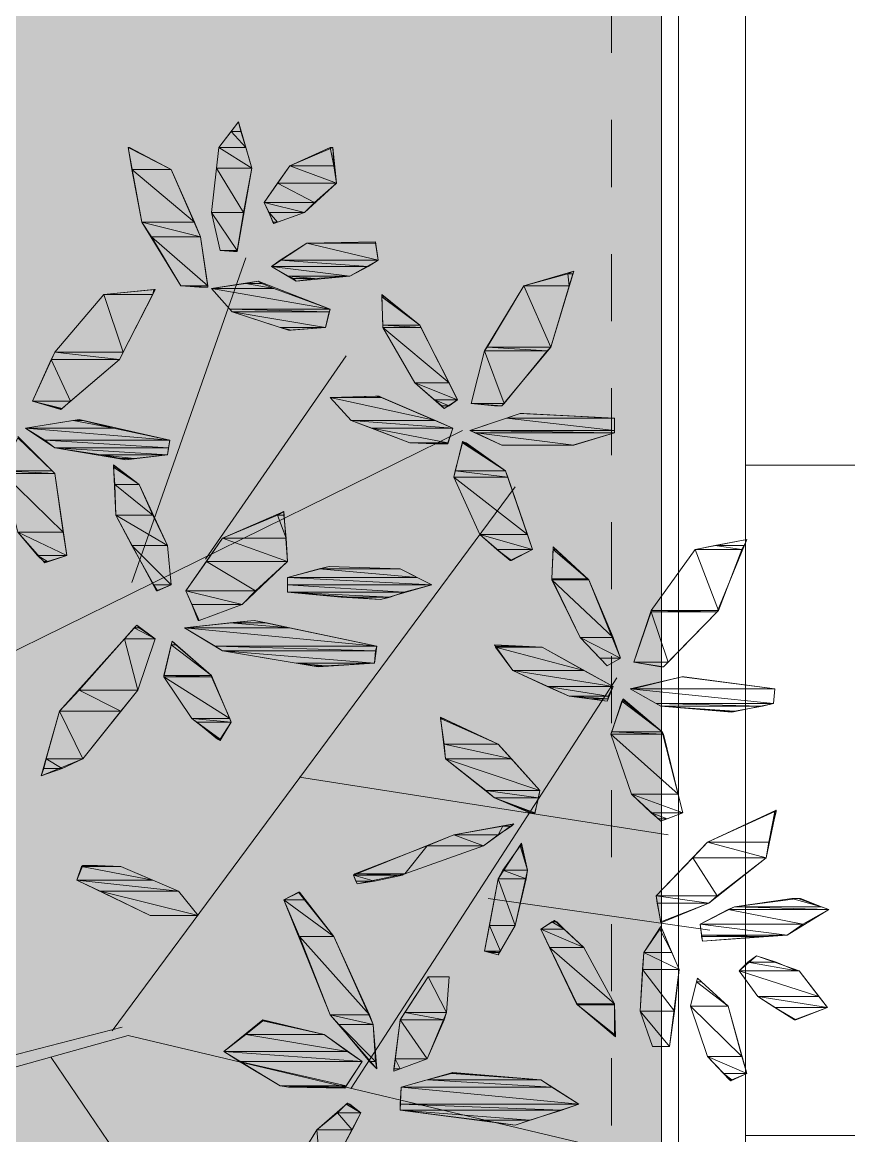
# Model space of a CAD drawing. Header units: metres. Extents: x 349703 to 349913, y 9282546 to 9282694.
# Drawn here: x 349719.451 to 349720.685, y 9282618.759 to 9282620.42 of the extents above; entities that cross this region are included whole.
import ezdxf

# ---------------------------------------------------------------- set-up
doc = ezdxf.new("R2010")
doc.units = ezdxf.units.M
doc.header["$LTSCALE"] = 0.25
doc.linetypes.add('HIDDEN', pattern=[0.375, 0.25, -0.125])
doc.layers.add('AREA-VERDE', color=3, linetype='CONTINUOUS', lineweight=9)
doc.layers.add('ARQ-FONDO', color=253, linetype='CONTINUOUS', lineweight=9)

# ---------------------------------------------------------------- blocks, each defined once
blk = doc.blocks.new('vereda sumñdcjw')
at = {"layer": 'ARQ-FONDO', "flags": 128}
for points in [[(350089.295, 9282358.0218), (350090.7696, 9282358.0218), (350090.7696, 9282354.0218), (350089.295, 9282354.0218), (350089.295, 9282358.0218)], [(350090.6696, 9282356.9218), (350089.395, 9282356.9218)], [(350090.6696, 9282355.9218), (350089.395, 9282355.9218)]]:
    blk.add_lwpolyline(points, dxfattribs=at)
blk.add_lwpolyline([(350089.395, 9282357.9218), (350090.6696, 9282357.9218), (350090.6696, 9282354.1218), (350089.395, 9282354.1218)], close=True, dxfattribs=at)
blk = doc.blocks.new('ARBOL 1')
at = {"layer": 'ARQ-FONDO', "linetype": 'Continuous', "lineweight": -2}
for p, q in [((348215.4803, 9282665.0974), (348215.5096, 9282665.1358)), ((348215.5096, 9282665.1358), (348215.5297, 9282665.0664)), ((348215.3451, 9282665.0974), (348215.409, 9282665.0645)), ((348215.3652, 9282664.9859), (348215.3451, 9282665.0974)), ((348215.4694, 9282665.0006), (348215.4803, 9282665.0974)), ((348215.5863, 9282665.07), (348215.6503, 9282665.0974)), ((348215.6503, 9282665.0974), (348215.6558, 9282665.0444)), ((348215.409, 9282665.0645), (348215.4529, 9282664.964)), ((348215.5297, 9282665.0664), (348215.5077, 9282664.9421)), ((348215.5479, 9282665.0152), (348215.5863, 9282665.07)), ((348215.6558, 9282665.0444), (348215.6083, 9282665.0006)), ((348215.5626, 9282664.9841), (348215.5479, 9282665.0152)), ((348215.4822, 9282664.9439), (348215.4694, 9282665.0006)), ((348215.6083, 9282665.0006), (348215.5626, 9282664.9841)), ((348215.4237, 9282664.8909), (348215.3652, 9282664.9859)), ((348215.4529, 9282664.964), (348215.4639, 9282664.8891)), ((348215.5077, 9282664.9421), (348215.4822, 9282664.9439)), ((348215.5589, 9282664.9201), (348215.6119, 9282664.9549)), ((348215.6119, 9282664.9549), (348215.7143, 9282664.9567)), ((348215.7143, 9282664.9567), (348215.7179, 9282664.9293)), ((348215.3506, 9282664.4486), (348215.5205, 9282664.9329)), ((348215.7179, 9282664.9293), (348215.6759, 9282664.9055)), ((348215.5955, 9282664.8982), (348215.5589, 9282664.9201)), ((348216.0103, 9282664.9128), (348215.9354, 9282664.8909)), ((348215.9756, 9282664.7995), (348216.0103, 9282664.9128)), ((348215.4694, 9282664.8872), (348215.5388, 9282664.8982)), ((348215.5388, 9282664.8982), (348215.6466, 9282664.8562)), ((348215.6759, 9282664.9055), (348215.5955, 9282664.8982)), ((348215.3085, 9282664.8781), (348215.2354, 9282664.7922)), ((348215.3853, 9282664.8854), (348215.3085, 9282664.8781)), ((348215.3323, 9282664.7812), (348215.3853, 9282664.8854)), ((348215.4639, 9282664.8891), (348215.4237, 9282664.8909)), ((348215.5004, 9282664.8525), (348215.4694, 9282664.8872)), ((348215.7234, 9282664.8781), (348215.7801, 9282664.8324)), ((348215.7252, 9282664.8288), (348215.7234, 9282664.8781)), ((348215.9354, 9282664.8909), (348215.8769, 9282664.794)), ((348215.5845, 9282664.8251), (348215.5004, 9282664.8525)), ((348215.6466, 9282664.8562), (348215.6393, 9282664.8288)), ((348215.6393, 9282664.8288), (348215.5845, 9282664.8251)), ((348215.7728, 9282664.7465), (348215.7252, 9282664.8288)), ((348215.7801, 9282664.8324), (348215.8367, 9282664.7209)), ((348215.2354, 9282664.7922), (348215.2025, 9282664.7191)), ((348215.8769, 9282664.794), (348215.8568, 9282664.7154)), ((348215.9025, 9282664.7118), (348215.9756, 9282664.7995)), ((348215.2446, 9282664.7063), (348215.3323, 9282664.7812)), ((348215.4602, 9282664.4833), (348215.6704, 9282664.7867)), ((348215.8166, 9282664.7081), (348215.7728, 9282664.7465)), ((348215.6466, 9282664.7246), (348215.7179, 9282664.7264)), ((348215.7179, 9282664.7264), (348215.8294, 9282664.6789)), ((348215.2025, 9282664.7191), (348215.2446, 9282664.7063)), ((348215.6777, 9282664.6899), (348215.6466, 9282664.7246)), ((348215.8367, 9282664.7209), (348215.8166, 9282664.7081)), ((348215.8568, 9282664.7154), (348215.9025, 9282664.7118)), ((348215.855, 9282664.6752), (348215.9299, 9282664.7008)), ((348215.9299, 9282664.7008), (348216.0707, 9282664.6935)), ((348216.0707, 9282664.6935), (348216.0707, 9282664.6716)), ((348215.1916, 9282664.6789), (348215.272, 9282664.6917)), ((348215.2354, 9282664.6496), (348215.1916, 9282664.6789)), ((348215.272, 9282664.6917), (348215.4072, 9282664.6606)), ((348215.7654, 9282664.657), (348215.6777, 9282664.6899)), ((348215.8294, 9282664.6789), (348215.8221, 9282664.6551)), ((348215.1239, 9282664.3207), (348215.844, 9282664.6752)), ((348215.1806, 9282664.6661), (348215.2354, 9282664.6113)), ((348215.4072, 9282664.6606), (348215.4036, 9282664.6387)), ((348215.9025, 9282664.6533), (348215.855, 9282664.6752)), ((348216.0707, 9282664.6716), (348216.0085, 9282664.6533)), ((348215.3414, 9282664.6314), (348215.2354, 9282664.6496)), ((348215.8221, 9282664.6551), (348215.7654, 9282664.657)), ((348215.8312, 9282664.6058), (348215.844, 9282664.6588)), ((348215.844, 9282664.6588), (348215.908, 9282664.6149)), ((348216.0085, 9282664.6533), (348215.9025, 9282664.6533)), ((348215.4036, 9282664.6387), (348215.3414, 9282664.6314)), ((348215.2354, 9282664.6113), (348215.2537, 9282664.4888)), ((348215.3231, 9282664.6241), (348215.3268, 9282664.5491)), ((348215.3615, 9282664.5948), (348215.3231, 9282664.6241)), ((348215.908, 9282664.6149), (348215.9482, 9282664.4979)), ((348215.4036, 9282664.5034), (348215.3615, 9282664.5948)), ((348215.8696, 9282664.5199), (348215.8312, 9282664.6058)), ((348215.3213, 9282663.7797), (348215.9226, 9282664.5912)), ((348215.3268, 9282664.5491), (348215.3871, 9282664.4358)), ((348215.4858, 9282664.5144), (348215.5772, 9282664.5546)), ((348215.5772, 9282664.5546), (348215.5827, 9282664.4797)), ((348215.2208, 9282664.4778), (348215.1806, 9282664.5235)), ((348215.431, 9282664.4358), (348215.4858, 9282664.5144)), ((348215.9153, 9282664.4815), (348215.8696, 9282664.5199)), ((348216.2681, 9282664.5126), (348216.1913, 9282664.4979)), ((348216.2242, 9282664.4047), (348216.2681, 9282664.5126)), ((348215.409, 9282664.4449), (348215.4036, 9282664.5034)), ((348215.9482, 9282664.4979), (348215.9153, 9282664.4815)), ((348215.9775, 9282664.4541), (348215.9793, 9282664.5016)), ((348215.9793, 9282664.5016), (348216.0323, 9282664.4523)), ((348216.1913, 9282664.4979), (348216.1255, 9282664.4066)), ((348215.2537, 9282664.4888), (348215.2208, 9282664.4778)), ((348215.5827, 9282664.4797), (348215.515, 9282664.4157)), ((348215.5827, 9282664.4559), (348215.6448, 9282664.4724)), ((348215.6448, 9282664.4724), (348215.7508, 9282664.4687)), ((348215.7508, 9282664.4687), (348215.7983, 9282664.4449)), ((348215.3871, 9282664.4358), (348215.409, 9282664.4449)), ((348215.5827, 9282664.434), (348215.5827, 9282664.4559)), ((348215.7983, 9282664.4449), (348215.7216, 9282664.423)), ((348216.0195, 9282664.3664), (348215.9775, 9282664.4541)), ((348216.0323, 9282664.4523), (348216.0798, 9282664.3353)), ((348215.4511, 9282664.3919), (348215.431, 9282664.4358)), ((348215.7216, 9282664.423), (348215.5827, 9282664.434)), ((348215.515, 9282664.4157), (348215.4511, 9282664.3919)), ((348216.1255, 9282664.4066), (348216.0999, 9282664.3298)), ((348216.1438, 9282664.3225), (348216.2242, 9282664.4047)), ((348215.2427, 9282664.2567), (348215.3579, 9282664.3846)), ((348215.3579, 9282664.3846), (348215.3853, 9282664.3645)), ((348215.4291, 9282664.381), (348215.5333, 9282664.3919)), ((348215.4858, 9282664.3463), (348215.4291, 9282664.381)), ((348215.5333, 9282664.3919), (348215.7161, 9282664.3536)), ((348215.3853, 9282664.3645), (348215.3597, 9282664.2878)), ((348215.4109, 9282664.3609), (348215.3981, 9282664.3079)), ((348215.4694, 9282664.3097), (348215.4109, 9282664.3609)), ((348216.0597, 9282664.3243), (348216.0195, 9282664.3664)), ((348215.6284, 9282664.3225), (348215.4858, 9282664.3463)), ((348215.7161, 9282664.3536), (348215.7124, 9282664.328)), ((348215.8916, 9282664.3554), (348215.9628, 9282664.3517)), ((348215.919, 9282664.317), (348215.8916, 9282664.3554)), ((348215.9628, 9282664.3517), (348216.0688, 9282664.2933)), ((348215.7124, 9282664.328), (348215.6284, 9282664.3225)), ((348216.0798, 9282664.3353), (348216.0597, 9282664.3243)), ((348216.0999, 9282664.3298), (348216.1438, 9282664.3225)), ((348216.003, 9282664.2786), (348215.919, 9282664.317)), ((348215.3981, 9282664.3079), (348215.4401, 9282664.2457)), ((348215.4986, 9282664.2402), (348215.4694, 9282664.3097)), ((348215.6777, 9282663.6938), (348216.0743, 9282664.306)), ((348216.0944, 9282664.2896), (348216.1712, 9282664.3079)), ((348216.1712, 9282664.3079), (348216.3101, 9282664.2896)), ((348215.3597, 9282664.2878), (348215.2775, 9282664.1854)), ((348216.0597, 9282664.2713), (348216.003, 9282664.2786)), ((348216.0688, 9282664.2933), (348216.0597, 9282664.2713)), ((348216.1401, 9282664.264), (348216.0944, 9282664.2896)), ((348216.3101, 9282664.2896), (348216.3083, 9282664.2677)), ((348216.0652, 9282664.222), (348216.0835, 9282664.275)), ((348216.0835, 9282664.275), (348216.1419, 9282664.2256)), ((348216.2461, 9282664.2549), (348216.1401, 9282664.264)), ((348216.3083, 9282664.2677), (348216.2461, 9282664.2549)), ((348215.2153, 9282664.1598), (348215.2427, 9282664.2567)), ((348215.4401, 9282664.2457), (348215.4822, 9282664.2128)), ((348215.8111, 9282664.2476), (348215.8184, 9282664.1854)), ((348215.897, 9282664.2073), (348215.8111, 9282664.2476)), ((348215.4822, 9282664.2128), (348215.4986, 9282664.2402)), ((348216.0962, 9282664.1324), (348216.0652, 9282664.222)), ((348216.1419, 9282664.2256), (348216.173, 9282664.105)), ((348215.9592, 9282664.1379), (348215.897, 9282664.2073)), ((348215.2775, 9282664.1854), (348215.2153, 9282664.1598)), ((348215.8184, 9282664.1854), (348215.8916, 9282664.1269)), ((348215.6009, 9282664.158), (348216.1511, 9282664.0721)), ((348215.9519, 9282664.1032), (348215.9592, 9282664.1379)), ((348216.1401, 9282664.0922), (348216.0962, 9282664.1324)), ((348215.8916, 9282664.1269), (348215.9519, 9282664.1032)), ((348216.173, 9282664.105), (348216.1401, 9282664.0922)), ((348216.2096, 9282664.0611), (348216.3119, 9282664.1087)), ((348216.3119, 9282664.1087), (348216.2973, 9282664.0374)), ((348215.9208, 9282664.0886), (348215.8312, 9282664.0721)), ((348215.8751, 9282664.0557), (348215.9208, 9282664.0886)), ((348215.8312, 9282664.0721), (348215.6814, 9282664.0118)), ((348216.1328, 9282663.9807), (348216.2096, 9282664.0611)), ((348215.7581, 9282664.0136), (348215.8751, 9282664.0557)), ((348215.9318, 9282664.0593), (348215.897, 9282664.0063)), ((348215.9409, 9282664.0191), (348215.9318, 9282664.0593)), ((348216.2973, 9282664.0374), (348216.2114, 9282663.9698)), ((348215.2683, 9282664.0045), (348215.2775, 9282664.0264)), ((348215.2775, 9282664.0264), (348215.3341, 9282664.0246)), ((348215.3341, 9282664.0246), (348215.42, 9282663.988)), ((348215.6814, 9282664.0118), (348215.6869, 9282663.999)), ((348215.6869, 9282663.999), (348215.7581, 9282664.0136)), ((348215.9226, 9282663.9369), (348215.9409, 9282664.0191)), ((348215.378, 9282663.9515), (348215.2683, 9282664.0045)), ((348215.897, 9282664.0063), (348215.8769, 9282663.8985)), ((348215.42, 9282663.988), (348215.4493, 9282663.9515)), ((348215.5772, 9282663.9752), (348215.6009, 9282663.9862)), ((348215.6009, 9282663.9862), (348215.6521, 9282663.9204)), ((348216.1401, 9282663.9405), (348216.1328, 9282663.9807)), ((348215.6466, 9282663.8034), (348215.5772, 9282663.9752)), ((348215.8824, 9282663.9771), (348216.2132, 9282663.9295)), ((348216.2114, 9282663.9698), (348216.1401, 9282663.9405)), ((348216.1986, 9282663.9387), (348216.2498, 9282663.9643)), ((348216.2498, 9282663.9643), (348216.3448, 9282663.9771)), ((348216.3448, 9282663.9771), (348216.3905, 9282663.9606)), ((348215.4493, 9282663.9515), (348215.378, 9282663.9515)), ((348216.3905, 9282663.9606), (348216.3284, 9282663.9222)), ((348215.897, 9282663.893), (348215.9226, 9282663.9369)), ((348215.961, 9282663.9314), (348215.9811, 9282663.9442)), ((348216.0158, 9282663.8181), (348215.961, 9282663.9314)), ((348215.9811, 9282663.9442), (348216.025, 9282663.904)), ((348216.1145, 9282663.8966), (348216.1401, 9282663.935)), ((348216.1401, 9282663.935), (348216.1675, 9282663.8711)), ((348216.2023, 9282663.9131), (348216.1986, 9282663.9387)), ((348215.6521, 9282663.9204), (348215.7106, 9282663.7888)), ((348216.3284, 9282663.9222), (348216.2023, 9282663.9131)), ((348215.8769, 9282663.8985), (348215.897, 9282663.893)), ((348216.025, 9282663.904), (348216.0707, 9282663.8199)), ((348216.109, 9282663.8089), (348216.1145, 9282663.8966)), ((348216.2571, 9282663.8692), (348216.2827, 9282663.8912)), ((348216.2827, 9282663.8912), (348216.3466, 9282663.8692)), ((348216.1675, 9282663.8711), (348216.1529, 9282663.7559)), ((348216.2845, 9282663.8308), (348216.2571, 9282663.8692)), ((348216.3466, 9282663.8692), (348216.3887, 9282663.8144)), ((348215.7929, 9282663.8601), (348215.7508, 9282663.7961)), ((348215.8239, 9282663.8601), (348215.7929, 9282663.8601)), ((348215.8203, 9282663.8071), (348215.8239, 9282663.8601)), ((348216.184, 9282663.8162), (348216.1949, 9282663.8583)), ((348216.1949, 9282663.8583), (348216.2406, 9282663.8162)), ((348216.3393, 9282663.7961), (348216.2845, 9282663.8308)), ((348216.0725, 9282663.7705), (348216.0158, 9282663.8181)), ((348216.0707, 9282663.8199), (348216.0725, 9282663.7705)), ((348216.2096, 9282663.7413), (348216.184, 9282663.8162)), ((348216.2406, 9282663.8162), (348216.2681, 9282663.7157)), ((348216.3887, 9282663.8144), (348216.3393, 9282663.7961)), ((348215.4876, 9282663.7486), (348215.5461, 9282663.7961)), ((348215.5461, 9282663.7961), (348215.6375, 9282663.7742)), ((348215.7161, 9282663.723), (348215.6466, 9282663.8034)), ((348215.7508, 9282663.7961), (348215.7417, 9282663.7194)), ((348215.791, 9282663.7376), (348215.8203, 9282663.8071)), ((348216.1273, 9282663.7559), (348216.109, 9282663.8089)), ((348214.8754, 9282663.6664), (348215.3359, 9282663.7852)), ((348215.7106, 9282663.7888), (348215.7161, 9282663.723)), ((348214.8735, 9282663.6408), (348215.3451, 9282663.7724)), ((348215.3451, 9282663.7724), (348216.2644, 9282663.5549)), ((348215.6375, 9282663.7742), (348215.6942, 9282663.734)), ((348215.5717, 9282663.6974), (348215.4876, 9282663.7486)), ((348216.1529, 9282663.7559), (348216.1273, 9282663.7559)), ((348215.2299, 9282663.7395), (348215.9043, 9282662.7525)), ((348215.6942, 9282663.734), (348215.6686, 9282663.6938)), ((348215.7417, 9282663.7194), (348215.791, 9282663.7376)), ((348216.2443, 9282663.7047), (348216.2096, 9282663.7413)), ((348215.7526, 9282663.6956), (348215.8294, 9282663.7175)), ((348215.8294, 9282663.7175), (348215.961, 9282663.7066)), ((348216.2681, 9282663.7157), (348216.2443, 9282663.7047)), ((348215.6686, 9282663.6938), (348215.5717, 9282663.6974)), ((348215.7508, 9282663.6609), (348215.7526, 9282663.6956)), ((348215.961, 9282663.7066), (348216.0177, 9282663.67)), ((348215.6722, 9282663.6718), (348215.6265, 9282663.6316)), ((348215.6923, 9282663.6572), (348215.6722, 9282663.6718)), ((348216.0177, 9282663.67), (348215.9226, 9282663.6389)), ((348215.632, 9282663.5439), (348215.6923, 9282663.6572)), ((348215.9226, 9282663.6389), (348215.7508, 9282663.6609)), ((348215.6265, 9282663.6316), (348215.5754, 9282663.5476))]:
    blk.add_line(p, q, dxfattribs=at)
for points in [[(348215.5096, 9282665.1358), (348215.5132, 9282665.1212), (348215.4986, 9282665.1212)], [(348215.4986, 9282665.1212), (348215.5205, 9282665.0974), (348215.4803, 9282665.0974)], [(348215.5132, 9282665.1212), (348215.4986, 9282665.1212), (348215.5205, 9282665.0974)], [(348215.3451, 9282665.0974), (348215.3469, 9282665.0974), (348215.3469, 9282665.0974)], [(348215.3469, 9282665.0974), (348215.3451, 9282665.0974), (348215.409, 9282665.0645)], [(348215.3451, 9282665.0974), (348215.409, 9282665.0645), (348215.3506, 9282665.0645)], [(348215.4803, 9282665.0974), (348215.5297, 9282665.0664), (348215.4767, 9282665.0664)], [(348215.5205, 9282665.0974), (348215.4803, 9282665.0974), (348215.5297, 9282665.0664)], [(348215.6466, 9282665.0974), (348215.6521, 9282665.07), (348215.5863, 9282665.07)], [(348215.6503, 9282665.0974), (348215.6466, 9282665.0974), (348215.6466, 9282665.0974)], [(348215.6503, 9282665.0974), (348215.6466, 9282665.0974), (348215.6521, 9282665.07)], [(348215.409, 9282665.0645), (348215.3506, 9282665.0645), (348215.4438, 9282664.9859)], [(348215.3506, 9282665.0645), (348215.4438, 9282664.9859), (348215.3652, 9282664.9859)], [(348215.4767, 9282665.0664), (348215.5169, 9282665.0006), (348215.4694, 9282665.0006)], [(348215.5297, 9282665.0664), (348215.4767, 9282665.0664), (348215.5169, 9282665.0006)], [(348215.5863, 9282665.07), (348215.6558, 9282665.0444), (348215.5681, 9282665.0444)], [(348215.6521, 9282665.07), (348215.5863, 9282665.07), (348215.6558, 9282665.0444)], [(348215.5681, 9282665.0444), (348215.6229, 9282665.0152), (348215.5479, 9282665.0152)], [(348215.6558, 9282665.0444), (348215.5681, 9282665.0444), (348215.6229, 9282665.0152)], [(348215.6229, 9282665.0152), (348215.5479, 9282665.0152), (348215.6083, 9282665.0006)], [(348215.5479, 9282665.0152), (348215.6083, 9282665.0006), (348215.5553, 9282665.0006)], [(348215.5169, 9282665.0006), (348215.4694, 9282665.0006), (348215.5077, 9282664.9439)], [(348215.4694, 9282665.0006), (348215.5077, 9282664.9439), (348215.4822, 9282664.9439)], [(348215.5553, 9282665.0006), (348215.5607, 9282664.9859), (348215.5681, 9282664.9859)], [(348215.5553, 9282665.0006), (348215.6083, 9282665.0006), (348215.5681, 9282664.9859)], [(348215.4438, 9282664.9859), (348215.3652, 9282664.9859), (348215.4529, 9282664.964)], [(348215.3652, 9282664.9859), (348215.4529, 9282664.964), (348215.3798, 9282664.964)], [(348215.5607, 9282664.9859), (348215.5681, 9282664.9859), (348215.5626, 9282664.9841)], [(348215.4529, 9282664.964), (348215.3798, 9282664.964), (348215.4639, 9282664.8909)], [(348215.3798, 9282664.964), (348215.4639, 9282664.8909), (348215.4237, 9282664.8909)], [(348215.5077, 9282664.9421), (348215.5023, 9282664.9421), (348215.4822, 9282664.9439)], [(348215.4822, 9282664.9439), (348215.5077, 9282664.9439), (348215.5077, 9282664.9421)], [(348215.5077, 9282664.9421), (348215.5077, 9282664.9421), (348215.5023, 9282664.9421)], [(348215.6119, 9282664.9549), (348215.7179, 9282664.9293), (348215.5717, 9282664.9293)], [(348215.7143, 9282664.9567), (348215.7143, 9282664.9549), (348215.6119, 9282664.9549)], [(348215.7143, 9282664.9549), (348215.6119, 9282664.9549), (348215.7179, 9282664.9293)], [(348215.5717, 9282664.9293), (348215.7033, 9282664.9201), (348215.5589, 9282664.9201)], [(348215.7179, 9282664.9293), (348215.5717, 9282664.9293), (348215.7033, 9282664.9201)], [(348215.7033, 9282664.9201), (348215.5589, 9282664.9201), (348215.6759, 9282664.9055)], [(348215.5589, 9282664.9201), (348215.6759, 9282664.9055), (348215.5845, 9282664.9055)], [(348216.0012, 9282664.9092), (348216.003, 9282664.8909), (348215.9354, 9282664.8909)], [(348216.0103, 9282664.9128), (348216.0085, 9282664.9092), (348216.0012, 9282664.9092)], [(348216.0085, 9282664.9092), (348216.0012, 9282664.9092), (348216.003, 9282664.8909)], [(348215.5205, 9282664.8946), (348215.5626, 9282664.8872), (348215.4694, 9282664.8872)], [(348215.5388, 9282664.8982), (348215.5443, 9282664.8946), (348215.5205, 9282664.8946)], [(348215.5443, 9282664.8946), (348215.5205, 9282664.8946), (348215.5626, 9282664.8872)], [(348215.5845, 9282664.9055), (348215.5918, 9282664.9019), (348215.6229, 9282664.9019)], [(348215.5845, 9282664.9055), (348215.6759, 9282664.9055), (348215.6229, 9282664.9019)], [(348215.5918, 9282664.9019), (348215.6229, 9282664.9019), (348215.5955, 9282664.8982)], [(348215.3085, 9282664.8781), (348215.3378, 9282664.7922), (348215.2354, 9282664.7922)], [(348215.3835, 9282664.8854), (348215.3816, 9282664.8781), (348215.3085, 9282664.8781)], [(348215.3816, 9282664.8781), (348215.3085, 9282664.8781), (348215.3378, 9282664.7922)], [(348215.3853, 9282664.8854), (348215.3835, 9282664.8854), (348215.3816, 9282664.8781)], [(348215.3853, 9282664.8854), (348215.3835, 9282664.8854), (348215.3835, 9282664.8854)], [(348215.4639, 9282664.8891), (348215.4511, 9282664.8891), (348215.4237, 9282664.8909)], [(348215.4237, 9282664.8909), (348215.4639, 9282664.8909), (348215.4639, 9282664.8891)], [(348215.4639, 9282664.8891), (348215.4639, 9282664.8891), (348215.4511, 9282664.8891)], [(348215.5626, 9282664.8872), (348215.4694, 9282664.8872), (348215.6466, 9282664.8562)], [(348215.4694, 9282664.8872), (348215.6466, 9282664.8562), (348215.4968, 9282664.8562)], [(348215.7234, 9282664.8781), (348215.7271, 9282664.8745), (348215.7234, 9282664.8745)], [(348215.9354, 9282664.8909), (348215.9756, 9282664.7995), (348215.8806, 9282664.7995)], [(348216.003, 9282664.8909), (348215.9354, 9282664.8909), (348215.9756, 9282664.7995)], [(348215.7271, 9282664.8745), (348215.7234, 9282664.8745), (348215.7801, 9282664.8324)], [(348215.7234, 9282664.8745), (348215.7801, 9282664.8324), (348215.7252, 9282664.8324)], [(348215.6466, 9282664.8562), (348215.4968, 9282664.8562), (348215.6448, 9282664.8525)], [(348215.4968, 9282664.8562), (348215.6448, 9282664.8525), (348215.5004, 9282664.8525)], [(348215.6448, 9282664.8525), (348215.5004, 9282664.8525), (348215.6393, 9282664.8288)], [(348215.5004, 9282664.8525), (348215.6393, 9282664.8288), (348215.5717, 9282664.8288)], [(348215.5882, 9282664.8251), (348215.5845, 9282664.8251), (348215.5717, 9282664.8288)], [(348215.5717, 9282664.8288), (348215.6393, 9282664.8288), (348215.5882, 9282664.8251)], [(348215.5882, 9282664.8251), (348215.5882, 9282664.8251), (348215.5845, 9282664.8251)], [(348215.7801, 9282664.8324), (348215.7252, 9282664.8324), (348215.7819, 9282664.8288)], [(348215.7252, 9282664.8324), (348215.7819, 9282664.8288), (348215.7252, 9282664.8288)], [(348215.7819, 9282664.8288), (348215.7252, 9282664.8288), (348215.8239, 9282664.7465)], [(348215.7252, 9282664.8288), (348215.8239, 9282664.7465), (348215.7728, 9282664.7465)], [(348215.2354, 9282664.7922), (348215.3323, 9282664.7812), (348215.2299, 9282664.7812)], [(348215.3378, 9282664.7922), (348215.2354, 9282664.7922), (348215.3323, 9282664.7812)], [(348215.8769, 9282664.794), (348215.9062, 9282664.7154), (348215.8568, 9282664.7154)], [(348215.8806, 9282664.7995), (348215.9701, 9282664.794), (348215.8769, 9282664.794)], [(348215.9701, 9282664.794), (348215.8769, 9282664.794), (348215.9062, 9282664.7154)], [(348215.9756, 9282664.7995), (348215.8806, 9282664.7995), (348215.9701, 9282664.794)], [(348215.2299, 9282664.7812), (348215.2592, 9282664.7191), (348215.2025, 9282664.7191)], [(348215.3323, 9282664.7812), (348215.2299, 9282664.7812), (348215.2592, 9282664.7191)], [(348215.8239, 9282664.7465), (348215.7728, 9282664.7465), (348215.8367, 9282664.7209)], [(348215.7728, 9282664.7465), (348215.8367, 9282664.7209), (348215.802, 9282664.7209)], [(348215.7143, 9282664.7264), (348215.7234, 9282664.7246), (348215.6466, 9282664.7246)], [(348215.7179, 9282664.7264), (348215.7197, 9282664.7264), (348215.7143, 9282664.7264)], [(348215.7197, 9282664.7264), (348215.7143, 9282664.7264), (348215.7234, 9282664.7246)], [(348215.2025, 9282664.7191), (348215.2427, 9282664.7081), (348215.2464, 9282664.7081)], [(348215.2025, 9282664.7191), (348215.2592, 9282664.7191), (348215.2464, 9282664.7081)], [(348215.7234, 9282664.7246), (348215.6466, 9282664.7246), (348215.8038, 9282664.6899)], [(348215.6466, 9282664.7246), (348215.8038, 9282664.6899), (348215.6777, 9282664.6899)], [(348215.802, 9282664.7209), (348215.813, 9282664.7118), (348215.8239, 9282664.7118)], [(348215.802, 9282664.7209), (348215.8367, 9282664.7209), (348215.8239, 9282664.7118)], [(348215.813, 9282664.7118), (348215.8239, 9282664.7118), (348215.8166, 9282664.7081)], [(348215.9025, 9282664.7118), (348215.8916, 9282664.7118), (348215.8568, 9282664.7154)], [(348215.8568, 9282664.7154), (348215.9062, 9282664.7154), (348215.9025, 9282664.7118)], [(348215.9025, 9282664.7118), (348215.9025, 9282664.7118), (348215.8916, 9282664.7118)], [(348215.2427, 9282664.7081), (348215.2464, 9282664.7081), (348215.2446, 9282664.7063)], [(348215.9098, 9282664.6935), (348216.0707, 9282664.6752), (348215.855, 9282664.6752)], [(348215.9299, 9282664.7008), (348216.0707, 9282664.6935), (348215.9098, 9282664.6935)], [(348216.0707, 9282664.6935), (348215.9098, 9282664.6935), (348216.0707, 9282664.6752)], [(348215.9299, 9282664.7008), (348215.9354, 9282664.7008), (348215.9354, 9282664.7008)], [(348215.9354, 9282664.7008), (348215.9299, 9282664.7008), (348216.0707, 9282664.6935)], [(348215.2628, 9282664.6899), (348215.3231, 9282664.6789), (348215.1916, 9282664.6789)], [(348215.3231, 9282664.6789), (348215.1916, 9282664.6789), (348215.4072, 9282664.6606)], [(348215.1916, 9282664.6789), (348215.4072, 9282664.6606), (348215.2208, 9282664.6606)], [(348215.272, 9282664.6917), (348215.2775, 9282664.6899), (348215.2628, 9282664.6899)], [(348215.2775, 9282664.6899), (348215.2628, 9282664.6899), (348215.3231, 9282664.6789)], [(348215.8038, 9282664.6899), (348215.6777, 9282664.6899), (348215.8294, 9282664.6789)], [(348215.6777, 9282664.6899), (348215.8294, 9282664.6789), (348215.7088, 9282664.6789)], [(348215.8294, 9282664.6789), (348215.7088, 9282664.6789), (348215.8221, 9282664.657)], [(348215.7088, 9282664.6789), (348215.8221, 9282664.657), (348215.7654, 9282664.657)], [(348215.1806, 9282664.6643), (348215.2318, 9282664.6149), (348215.1568, 9282664.6149)], [(348215.2318, 9282664.6149), (348215.1806, 9282664.6643)], [(348215.4072, 9282664.6606), (348215.2208, 9282664.6606), (348215.4054, 9282664.6496)], [(348215.2208, 9282664.6606), (348215.4054, 9282664.6496), (348215.2354, 9282664.6496)], [(348216.0707, 9282664.6752), (348215.855, 9282664.6752), (348216.0707, 9282664.6716)], [(348215.855, 9282664.6752), (348216.0707, 9282664.6716), (348215.8641, 9282664.6716)], [(348215.8641, 9282664.6716), (348215.9025, 9282664.6533), (348216.0103, 9282664.6533)], [(348215.8641, 9282664.6716), (348216.0707, 9282664.6716), (348216.0103, 9282664.6533)], [(348215.4054, 9282664.6496), (348215.2354, 9282664.6496), (348215.4036, 9282664.6387)], [(348215.2354, 9282664.6496), (348215.4036, 9282664.6387), (348215.3049, 9282664.6387)], [(348215.8221, 9282664.6551), (348215.802, 9282664.6551), (348215.7654, 9282664.657)], [(348215.7654, 9282664.657), (348215.8221, 9282664.657), (348215.8221, 9282664.6551)], [(348215.8221, 9282664.6551), (348215.8221, 9282664.6551), (348215.802, 9282664.6551)], [(348215.844, 9282664.657), (348215.908, 9282664.6149), (348215.8331, 9282664.6149)], [(348215.844, 9282664.6588), (348215.8495, 9282664.657), (348215.844, 9282664.657)], [(348215.8495, 9282664.657), (348215.844, 9282664.657), (348215.908, 9282664.6149)], [(348215.9025, 9282664.6533), (348216.0103, 9282664.6533), (348216.0085, 9282664.6533)], [(348215.3049, 9282664.6387), (348215.3341, 9282664.6332), (348215.3542, 9282664.6332)], [(348215.3049, 9282664.6387), (348215.4036, 9282664.6387), (348215.3542, 9282664.6332)], [(348215.3341, 9282664.6332), (348215.3542, 9282664.6332), (348215.3414, 9282664.6314)], [(348215.2318, 9282664.6149), (348215.1568, 9282664.6149), (348215.2354, 9282664.6113)], [(348215.1568, 9282664.6149), (348215.2354, 9282664.6113), (348215.1587, 9282664.6113)], [(348215.2354, 9282664.6113), (348215.1587, 9282664.6113), (348215.2482, 9282664.5235)], [(348215.1587, 9282664.6113), (348215.2482, 9282664.5235), (348215.1806, 9282664.5235)], [(348215.3231, 9282664.6241), (348215.3268, 9282664.6204), (348215.3231, 9282664.6204)], [(348215.3268, 9282664.6204), (348215.3231, 9282664.6204), (348215.3615, 9282664.5948)], [(348215.3231, 9282664.6204), (348215.3615, 9282664.5948), (348215.325, 9282664.5948)], [(348215.8331, 9282664.6149), (348215.9117, 9282664.6058), (348215.8312, 9282664.6058)], [(348215.908, 9282664.6149), (348215.8331, 9282664.6149), (348215.9117, 9282664.6058)], [(348215.3615, 9282664.5948), (348215.325, 9282664.5948), (348215.3816, 9282664.5491)], [(348215.325, 9282664.5948), (348215.3816, 9282664.5491), (348215.3268, 9282664.5491)], [(348215.9117, 9282664.6058), (348215.8312, 9282664.6058), (348215.9409, 9282664.5199)], [(348215.8312, 9282664.6058), (348215.9409, 9282664.5199), (348215.8696, 9282664.5199)], [(348215.3816, 9282664.5491), (348215.3268, 9282664.5491), (348215.4036, 9282664.5034)], [(348215.3268, 9282664.5491), (348215.4036, 9282664.5034), (348215.3506, 9282664.5034)], [(348215.5681, 9282664.5491), (348215.5808, 9282664.5144), (348215.4858, 9282664.5144)], [(348215.5772, 9282664.5546), (348215.5772, 9282664.5491), (348215.5681, 9282664.5491)], [(348215.5772, 9282664.5491), (348215.5681, 9282664.5491), (348215.5808, 9282664.5144)], [(348215.2482, 9282664.5235), (348215.1806, 9282664.5235), (348215.2537, 9282664.4888)], [(348215.1806, 9282664.5235), (348215.2537, 9282664.4888), (348215.2098, 9282664.4888)], [(348215.4858, 9282664.5144), (348215.5827, 9282664.4797), (348215.462, 9282664.4797)], [(348215.5808, 9282664.5144), (348215.4858, 9282664.5144), (348215.5827, 9282664.4797)], [(348215.9409, 9282664.5199), (348215.8696, 9282664.5199), (348215.9482, 9282664.4979)], [(348215.8696, 9282664.5199), (348215.9482, 9282664.4979), (348215.8952, 9282664.4979)], [(348216.2681, 9282664.5126), (348216.2644, 9282664.5034), (348216.2205, 9282664.5034)], [(348215.4036, 9282664.5034), (348215.3506, 9282664.5034), (348215.409, 9282664.4449)], [(348215.3506, 9282664.5034), (348215.409, 9282664.4449), (348215.3835, 9282664.4449)], [(348215.9171, 9282664.4815), (348215.9153, 9282664.4815), (348215.8952, 9282664.4979)], [(348215.8952, 9282664.4979), (348215.9482, 9282664.4979), (348215.9171, 9282664.4815)], [(348215.9793, 9282664.4979), (348216.0305, 9282664.4541), (348215.9775, 9282664.4541)], [(348215.9793, 9282664.5016), (348215.9829, 9282664.4979), (348215.9793, 9282664.4979)], [(348215.9829, 9282664.4979), (348215.9793, 9282664.4979), (348216.0305, 9282664.4541)], [(348216.1913, 9282664.4979), (348216.226, 9282664.4066), (348216.1255, 9282664.4066)], [(348216.2205, 9282664.5034), (348216.2607, 9282664.4979), (348216.1913, 9282664.4979)], [(348216.2607, 9282664.4979), (348216.1913, 9282664.4979), (348216.226, 9282664.4066)], [(348216.2644, 9282664.5034), (348216.2205, 9282664.5034), (348216.2607, 9282664.4979)], [(348215.2537, 9282664.4888), (348215.2098, 9282664.4888), (348215.2244, 9282664.4797)], [(348215.2098, 9282664.4888), (348215.2244, 9282664.4797), (348215.219, 9282664.4797)], [(348215.219, 9282664.4797), (348215.2244, 9282664.4797), (348215.2208, 9282664.4778)], [(348215.462, 9282664.4797), (348215.5352, 9282664.4358), (348215.431, 9282664.4358)], [(348215.5827, 9282664.4797), (348215.462, 9282664.4797), (348215.5352, 9282664.4358)], [(348215.9171, 9282664.4815), (348215.9171, 9282664.4815), (348215.9153, 9282664.4815)], [(348215.6302, 9282664.4687), (348215.7764, 9282664.4559), (348215.5827, 9282664.4559)], [(348215.6448, 9282664.4724), (348215.7508, 9282664.4687), (348215.6302, 9282664.4687)], [(348215.7508, 9282664.4687), (348215.6302, 9282664.4687), (348215.7764, 9282664.4559)], [(348215.409, 9282664.4449), (348215.3835, 9282664.4449), (348215.3889, 9282664.4358)], [(348215.3835, 9282664.4449), (348215.3889, 9282664.4358), (348215.3871, 9282664.4358)], [(348215.7764, 9282664.4559), (348215.5827, 9282664.4559), (348215.7983, 9282664.4449)], [(348215.5827, 9282664.4559), (348215.7983, 9282664.4449), (348215.5827, 9282664.4449)], [(348215.7983, 9282664.4449), (348215.5827, 9282664.4449), (348215.7563, 9282664.434)], [(348215.5827, 9282664.4449), (348215.7563, 9282664.434), (348215.5827, 9282664.434)], [(348216.0305, 9282664.4541), (348215.9775, 9282664.4541), (348216.0323, 9282664.4523)], [(348215.9775, 9282664.4541), (348216.0323, 9282664.4523), (348215.9775, 9282664.4523)], [(348216.0323, 9282664.4523), (348215.9775, 9282664.4523), (348216.0688, 9282664.3664)], [(348215.9775, 9282664.4523), (348216.0688, 9282664.3664), (348216.0195, 9282664.3664)], [(348215.3871, 9282664.4358), (348215.3889, 9282664.4358), (348215.3889, 9282664.4358)], [(348215.5352, 9282664.4358), (348215.431, 9282664.4358), (348215.515, 9282664.4157)], [(348215.431, 9282664.4358), (348215.515, 9282664.4157), (348215.4401, 9282664.4157)], [(348215.5827, 9282664.434), (348215.6631, 9282664.4267), (348215.7362, 9282664.4267)], [(348215.5827, 9282664.434), (348215.7563, 9282664.434), (348215.7362, 9282664.4267)], [(348215.6631, 9282664.4267), (348215.7362, 9282664.4267), (348215.7216, 9282664.423)], [(348215.4511, 9282664.3919), (348215.4493, 9282664.3919), (348215.4401, 9282664.4157)], [(348215.4401, 9282664.4157), (348215.515, 9282664.4157), (348215.4511, 9282664.3919)], [(348216.1255, 9282664.4047), (348216.1511, 9282664.3298), (348216.0999, 9282664.3298)], [(348216.226, 9282664.4066), (348216.1255, 9282664.4066), (348216.2242, 9282664.4047)], [(348216.1255, 9282664.4066), (348216.2242, 9282664.4047), (348216.1255, 9282664.4047)], [(348216.2242, 9282664.4047), (348216.1255, 9282664.4047), (348216.1511, 9282664.3298)], [(348215.3542, 9282664.381), (348215.3853, 9282664.3645), (348215.3396, 9282664.3645)], [(348215.3579, 9282664.3846), (348215.3615, 9282664.381), (348215.3542, 9282664.381)], [(348215.3615, 9282664.381), (348215.3542, 9282664.381), (348215.3853, 9282664.3645)], [(348215.4968, 9282664.3883), (348215.5863, 9282664.381), (348215.4291, 9282664.381)], [(348215.5863, 9282664.381), (348215.4291, 9282664.381), (348215.7161, 9282664.3536)], [(348215.4291, 9282664.381), (348215.7161, 9282664.3536), (348215.4748, 9282664.3536)], [(348215.4511, 9282664.3919), (348215.4511, 9282664.3919), (348215.4493, 9282664.3919)], [(348215.5333, 9282664.3919), (348215.5516, 9282664.3883), (348215.4968, 9282664.3883)], [(348215.5516, 9282664.3883), (348215.4968, 9282664.3883), (348215.5863, 9282664.381)], [(348215.3396, 9282664.3645), (348215.3597, 9282664.2878), (348215.272, 9282664.2878)], [(348215.3853, 9282664.3645), (348215.3396, 9282664.3645), (348215.3597, 9282664.2878)], [(348215.4109, 9282664.3609), (348215.4164, 9282664.3554), (348215.409, 9282664.3554)], [(348216.0688, 9282664.3664), (348216.0195, 9282664.3664), (348216.0798, 9282664.3353)], [(348216.0195, 9282664.3664), (348216.0798, 9282664.3353), (348216.0487, 9282664.3353)], [(348215.409, 9282664.3554), (348215.4694, 9282664.3097), (348215.3981, 9282664.3097)], [(348215.4164, 9282664.3554), (348215.409, 9282664.3554), (348215.4694, 9282664.3097)], [(348215.7161, 9282664.3536), (348215.4748, 9282664.3536), (348215.7143, 9282664.3463)], [(348215.4748, 9282664.3536), (348215.7143, 9282664.3463), (348215.4858, 9282664.3463)], [(348215.7143, 9282664.3463), (348215.4858, 9282664.3463), (348215.7124, 9282664.328)], [(348215.4858, 9282664.3463), (348215.7124, 9282664.328), (348215.5955, 9282664.328)], [(348215.8916, 9282664.3554), (348215.9336, 9282664.3536), (348215.8934, 9282664.3536)], [(348215.9336, 9282664.3536), (348215.8934, 9282664.3536), (348215.9628, 9282664.3517)], [(348215.8934, 9282664.3536), (348215.9628, 9282664.3517), (348215.8934, 9282664.3517)], [(348215.9628, 9282664.3517), (348215.8934, 9282664.3517), (348216.025, 9282664.317)], [(348215.8934, 9282664.3517), (348216.025, 9282664.317), (348215.919, 9282664.317)], [(348215.5955, 9282664.328), (348215.6229, 9282664.3243), (348215.6393, 9282664.3243)], [(348215.5955, 9282664.328), (348215.7124, 9282664.328), (348215.6393, 9282664.3243)], [(348216.0798, 9282664.3353), (348216.0487, 9282664.3353), (348216.0597, 9282664.3243)], [(348216.0487, 9282664.3353), (348216.0597, 9282664.3243), (348216.0597, 9282664.3243)], [(348216.1438, 9282664.3225), (348216.1401, 9282664.3225), (348216.0999, 9282664.3298)], [(348216.0999, 9282664.3298), (348216.1511, 9282664.3298), (348216.1438, 9282664.3225)], [(348215.6229, 9282664.3243), (348215.6393, 9282664.3243), (348215.6284, 9282664.3225)], [(348216.025, 9282664.317), (348215.919, 9282664.317), (348216.0688, 9282664.2933)], [(348215.919, 9282664.317), (348216.0688, 9282664.2933), (348215.9701, 9282664.2933)], [(348216.0597, 9282664.3243), (348216.0597, 9282664.3243)], [(348216.1438, 9282664.3225), (348216.1438, 9282664.3225), (348216.1401, 9282664.3225)], [(348215.4694, 9282664.3097), (348215.3981, 9282664.3097), (348215.4694, 9282664.3079)], [(348215.3981, 9282664.3097), (348215.4694, 9282664.3079), (348215.3981, 9282664.3079)], [(348215.4694, 9282664.3079), (348215.3981, 9282664.3079), (348215.4968, 9282664.2457)], [(348215.3981, 9282664.3079), (348215.4968, 9282664.2457), (348215.4401, 9282664.2457)], [(348216.1712, 9282664.3079), (348216.3101, 9282664.2896), (348216.0981, 9282664.2896)], [(348216.1712, 9282664.3079), (348216.1748, 9282664.3079), (348216.1748, 9282664.3079)], [(348216.1748, 9282664.3079), (348216.1712, 9282664.3079), (348216.3101, 9282664.2896)], [(348215.272, 9282664.2878), (348215.3341, 9282664.2567), (348215.2427, 9282664.2567)], [(348215.3597, 9282664.2878), (348215.272, 9282664.2878), (348215.3341, 9282664.2567)], [(348216.0688, 9282664.2933), (348215.9701, 9282664.2933), (348216.0615, 9282664.2786)], [(348215.9701, 9282664.2933), (348216.0615, 9282664.2786), (348216.003, 9282664.2786)], [(348216.0615, 9282664.2786), (348216.003, 9282664.2786), (348216.0615, 9282664.275)], [(348216.003, 9282664.2786), (348216.0615, 9282664.275), (348216.0359, 9282664.275)], [(348216.3101, 9282664.2896), (348216.0981, 9282664.2896), (348216.0944, 9282664.2896)], [(348216.3101, 9282664.2896), (348216.0944, 9282664.2896), (348216.3083, 9282664.2677)], [(348216.0944, 9282664.2896), (348216.3083, 9282664.2677), (348216.1328, 9282664.2677)], [(348216.0981, 9282664.2896), (348216.3101, 9282664.2896), (348216.3101, 9282664.2896)], [(348216.0359, 9282664.275), (348216.0615, 9282664.275), (348216.0597, 9282664.2713)], [(348216.0816, 9282664.2713), (348216.1419, 9282664.2256), (348216.067, 9282664.2256)], [(348216.0835, 9282664.275), (348216.0853, 9282664.2713), (348216.0816, 9282664.2713)], [(348216.0853, 9282664.2713), (348216.0816, 9282664.2713), (348216.1419, 9282664.2256)], [(348216.3083, 9282664.2677), (348216.1328, 9282664.2677), (348216.2918, 9282664.264)], [(348216.1328, 9282664.2677), (348216.2918, 9282664.264), (348216.1401, 9282664.264)], [(348216.1401, 9282664.264), (348216.2388, 9282664.2567), (348216.2498, 9282664.2567)], [(348216.1401, 9282664.264), (348216.2918, 9282664.264), (348216.2498, 9282664.2567)], [(348215.2427, 9282664.2567), (348215.2775, 9282664.1854), (348215.2226, 9282664.1854)], [(348215.3341, 9282664.2567), (348215.2427, 9282664.2567), (348215.2775, 9282664.1854)], [(348215.4968, 9282664.2457), (348215.4401, 9282664.2457), (348215.4986, 9282664.2402)], [(348215.4401, 9282664.2457), (348215.4986, 9282664.2402), (348215.4474, 9282664.2402)], [(348215.8111, 9282664.2476), (348215.8148, 9282664.2457), (348215.8111, 9282664.2457)], [(348215.8148, 9282664.2457), (348215.8111, 9282664.2457), (348215.897, 9282664.2073)], [(348215.8111, 9282664.2457), (348215.897, 9282664.2073), (348215.8166, 9282664.2073)], [(348216.2388, 9282664.2567), (348216.2498, 9282664.2567), (348216.2461, 9282664.2549)], [(348215.4474, 9282664.2402), (348215.4785, 9282664.2147), (348215.4822, 9282664.2147)], [(348215.4474, 9282664.2402), (348215.4986, 9282664.2402), (348215.4822, 9282664.2147)], [(348215.4785, 9282664.2147), (348215.4822, 9282664.2147), (348215.4822, 9282664.2128)], [(348216.067, 9282664.2256), (348216.1438, 9282664.222), (348216.0652, 9282664.222)], [(348216.1438, 9282664.222), (348216.0652, 9282664.222), (348216.1657, 9282664.1324)], [(348216.0652, 9282664.222), (348216.1657, 9282664.1324), (348216.0962, 9282664.1324)], [(348216.1419, 9282664.2256), (348216.067, 9282664.2256), (348216.1438, 9282664.222)], [(348215.897, 9282664.2073), (348215.8166, 9282664.2073), (348215.9171, 9282664.1854)], [(348215.8166, 9282664.2073), (348215.9171, 9282664.1854), (348215.8184, 9282664.1854)], [(348215.2226, 9282664.1854), (348215.219, 9282664.1708), (348215.2464, 9282664.1708)], [(348215.2226, 9282664.1854), (348215.2775, 9282664.1854), (348215.2464, 9282664.1708)], [(348215.9171, 9282664.1854), (348215.8184, 9282664.1854), (348215.9592, 9282664.1379)], [(348215.8184, 9282664.1854), (348215.9592, 9282664.1379), (348215.8788, 9282664.1379)], [(348215.219, 9282664.1708), (348215.2464, 9282664.1708), (348215.2153, 9282664.1598)], [(348215.9592, 9282664.1379), (348215.8788, 9282664.1379), (348215.9573, 9282664.1269)], [(348215.8788, 9282664.1379), (348215.9573, 9282664.1269), (348215.8916, 9282664.1269)], [(348216.1657, 9282664.1324), (348216.0962, 9282664.1324), (348216.173, 9282664.105)], [(348216.0962, 9282664.1324), (348216.173, 9282664.105), (348216.1255, 9282664.105)], [(348215.9573, 9282664.1269), (348215.8916, 9282664.1269), (348215.9519, 9282664.105)], [(348215.8916, 9282664.1269), (348215.9519, 9282664.105), (348215.9446, 9282664.105)], [(348215.9446, 9282664.105), (348215.9519, 9282664.105), (348215.9519, 9282664.1032)], [(348216.1255, 9282664.105), (348216.1365, 9282664.0959), (348216.1493, 9282664.0959)], [(348216.1255, 9282664.105), (348216.173, 9282664.105), (348216.1493, 9282664.0959)], [(348216.1365, 9282664.0959), (348216.1493, 9282664.0959), (348216.1401, 9282664.0922)], [(348216.3101, 9282664.1068), (348216.3009, 9282664.0611), (348216.2096, 9282664.0611)], [(348216.3119, 9282664.1068), (348216.3101, 9282664.1068), (348216.3009, 9282664.0611)], [(348216.3119, 9282664.1087), (348216.3119, 9282664.1068), (348216.3101, 9282664.1068)], [(348215.9043, 9282664.0849), (348215.897, 9282664.0721), (348215.8312, 9282664.0721)], [(348215.9171, 9282664.0849), (348215.9043, 9282664.0849), (348215.897, 9282664.0721)], [(348215.9208, 9282664.0886), (348215.9171, 9282664.0849), (348215.9043, 9282664.0849)], [(348215.8312, 9282664.0721), (348215.8751, 9282664.0557), (348215.791, 9282664.0557)], [(348215.897, 9282664.0721), (348215.8312, 9282664.0721), (348215.8751, 9282664.0557)], [(348216.2096, 9282664.0611), (348216.2973, 9282664.0374), (348216.1876, 9282664.0374)], [(348216.3009, 9282664.0611), (348216.2096, 9282664.0611), (348216.2973, 9282664.0374)], [(348215.791, 9282664.0557), (348215.7581, 9282664.0136), (348215.6832, 9282664.0136)], [(348215.8751, 9282664.0557), (348215.791, 9282664.0557), (348215.7581, 9282664.0136)], [(348215.9299, 9282664.0557), (348215.9409, 9282664.0191), (348215.9043, 9282664.0191)], [(348215.9318, 9282664.0593), (348215.9318, 9282664.0557), (348215.9299, 9282664.0557)], [(348215.9318, 9282664.0557), (348215.9299, 9282664.0557), (348215.9409, 9282664.0191)], [(348216.1876, 9282664.0374), (348216.2242, 9282663.9807), (348216.1328, 9282663.9807)], [(348216.2973, 9282664.0374), (348216.1876, 9282664.0374), (348216.2242, 9282663.9807)], [(348215.2756, 9282664.0246), (348215.3816, 9282664.0045), (348215.2683, 9282664.0045)], [(348215.2775, 9282664.0264), (348215.3341, 9282664.0246), (348215.2756, 9282664.0246)], [(348215.3341, 9282664.0246), (348215.2756, 9282664.0246), (348215.3816, 9282664.0045)], [(348215.2775, 9282664.0264), (348215.2994, 9282664.0264), (348215.2994, 9282664.0264)], [(348215.2994, 9282664.0264), (348215.2775, 9282664.0264), (348215.3341, 9282664.0246)], [(348215.6832, 9282664.0136), (348215.7545, 9282664.0118), (348215.6814, 9282664.0118)], [(348215.6814, 9282664.0118), (348215.685, 9282664.0026), (348215.7124, 9282664.0026)], [(348215.6814, 9282664.0118), (348215.7545, 9282664.0118), (348215.7124, 9282664.0026)], [(348215.7581, 9282664.0136), (348215.6832, 9282664.0136), (348215.7545, 9282664.0118)], [(348215.9043, 9282664.0191), (348215.9391, 9282664.0063), (348215.897, 9282664.0063)], [(348215.9409, 9282664.0191), (348215.9043, 9282664.0191), (348215.9391, 9282664.0063)], [(348215.3816, 9282664.0045), (348215.2683, 9282664.0045), (348215.42, 9282663.988)], [(348215.2683, 9282664.0045), (348215.42, 9282663.988), (348215.303, 9282663.988)], [(348215.685, 9282664.0026), (348215.7124, 9282664.0026), (348215.6869, 9282663.999)], [(348215.897, 9282664.0063), (348215.9226, 9282663.9369), (348215.8842, 9282663.9369)], [(348215.9391, 9282664.0063), (348215.897, 9282664.0063), (348215.9226, 9282663.9369)], [(348215.4493, 9282663.9515), (348215.378, 9282663.9515), (348215.303, 9282663.988)], [(348215.303, 9282663.988), (348215.42, 9282663.988), (348215.4493, 9282663.9515)], [(348215.5991, 9282663.9862), (348215.6083, 9282663.9752), (348215.5772, 9282663.9752)], [(348215.6009, 9282663.9862), (348215.5991, 9282663.9862), (348215.5991, 9282663.9862)], [(348215.6009, 9282663.9862), (348215.5991, 9282663.9862), (348215.6083, 9282663.9752)], [(348216.2242, 9282663.9807), (348216.1328, 9282663.9807), (348216.2114, 9282663.9698)], [(348216.1328, 9282663.9807), (348216.2114, 9282663.9698), (348216.1346, 9282663.9698)], [(348215.6083, 9282663.9752), (348215.5772, 9282663.9752), (348215.6521, 9282663.9204)], [(348215.5772, 9282663.9752), (348215.6521, 9282663.9204), (348215.6009, 9282663.9204)], [(348216.1401, 9282663.9423), (348216.1401, 9282663.9423), (348216.1346, 9282663.9698)], [(348216.1401, 9282663.9423), (348216.1346, 9282663.9698), (348216.2114, 9282663.9698)], [(348216.2498, 9282663.9643), (348216.3905, 9282663.9606), (348216.2406, 9282663.9606)], [(348216.3357, 9282663.9771), (348216.3795, 9282663.9643), (348216.2498, 9282663.9643)], [(348216.3795, 9282663.9643), (348216.2498, 9282663.9643), (348216.3905, 9282663.9606)], [(348216.3448, 9282663.9771), (348216.3485, 9282663.9771), (348216.3357, 9282663.9771)], [(348216.3485, 9282663.9771), (348216.3357, 9282663.9771), (348216.3795, 9282663.9643)], [(348215.4493, 9282663.9515), (348215.4493, 9282663.9515), (348215.378, 9282663.9515)], [(348216.2406, 9282663.9606), (348216.3521, 9282663.9387), (348216.1986, 9282663.9387)], [(348216.3905, 9282663.9606), (348216.2406, 9282663.9606), (348216.3521, 9282663.9387)], [(348215.8842, 9282663.9369), (348215.9007, 9282663.8985), (348215.8769, 9282663.8985)], [(348215.9226, 9282663.9369), (348215.8842, 9282663.9369), (348215.9007, 9282663.8985)], [(348215.9775, 9282663.9423), (348215.9957, 9282663.9314), (348215.961, 9282663.9314)], [(348215.9957, 9282663.9314), (348215.961, 9282663.9314), (348216.025, 9282663.904)], [(348215.961, 9282663.9314), (348216.025, 9282663.904), (348215.9738, 9282663.904)], [(348215.9811, 9282663.9442), (348215.9848, 9282663.9423), (348215.9775, 9282663.9423)], [(348215.9848, 9282663.9423), (348215.9775, 9282663.9423), (348215.9957, 9282663.9314)], [(348216.1383, 9282663.9314), (348216.1566, 9282663.8966), (348216.1145, 9282663.8966)], [(348216.1401, 9282663.935), (348216.1419, 9282663.9314), (348216.1383, 9282663.9314)], [(348216.1419, 9282663.9314), (348216.1383, 9282663.9314), (348216.1566, 9282663.8966)], [(348216.1401, 9282663.9423), (348216.1401, 9282663.9405), (348216.1401, 9282663.9405)], [(348216.3521, 9282663.9387), (348216.1986, 9282663.9387), (348216.3284, 9282663.9222)], [(348216.1986, 9282663.9387), (348216.3284, 9282663.9222), (348216.2004, 9282663.9222)], [(348215.6521, 9282663.9204), (348215.6009, 9282663.9204), (348215.7051, 9282663.8034)], [(348215.6009, 9282663.9204), (348215.7051, 9282663.8034), (348215.6466, 9282663.8034)], [(348216.2004, 9282663.9222), (348216.2004, 9282663.9204), (348216.2918, 9282663.9204)], [(348216.2004, 9282663.9222), (348216.3284, 9282663.9222), (348216.2918, 9282663.9204)], [(348216.2004, 9282663.9204), (348216.2918, 9282663.9204), (348216.2023, 9282663.9131)], [(348215.9007, 9282663.8985), (348215.8769, 9282663.8985), (348215.8989, 9282663.8966)], [(348215.8769, 9282663.8985), (348215.8989, 9282663.8966), (348215.8842, 9282663.8966)], [(348215.8842, 9282663.8966), (348215.8989, 9282663.8966), (348215.897, 9282663.893)], [(348216.025, 9282663.904), (348215.9738, 9282663.904), (348216.0707, 9282663.8199)], [(348215.9738, 9282663.904), (348216.0707, 9282663.8199), (348216.014, 9282663.8199)], [(348216.1145, 9282663.8966), (348216.1675, 9282663.8711), (348216.1127, 9282663.8711)], [(348216.1566, 9282663.8966), (348216.1145, 9282663.8966), (348216.1675, 9282663.8711)], [(348216.2699, 9282663.882), (348216.343, 9282663.8692), (348216.2571, 9282663.8692)], [(348216.2827, 9282663.8912), (348216.3119, 9282663.882), (348216.2699, 9282663.882)], [(348216.3119, 9282663.882), (348216.2699, 9282663.882), (348216.343, 9282663.8692)], [(348216.1127, 9282663.8711), (348216.1602, 9282663.8089), (348216.109, 9282663.8089)], [(348216.1675, 9282663.8711), (348216.1127, 9282663.8711), (348216.1602, 9282663.8089)], [(348216.3466, 9282663.8692), (348216.3466, 9282663.8692), (348216.2571, 9282663.8692)], [(348216.3466, 9282663.8692), (348216.2571, 9282663.8692), (348216.343, 9282663.8692)], [(348216.3466, 9282663.8692), (348216.2571, 9282663.8692), (348216.3759, 9282663.8308)], [(348216.2571, 9282663.8692), (348216.3759, 9282663.8308), (348216.2845, 9282663.8308)], [(348215.7929, 9282663.8601), (348215.8203, 9282663.8071), (348215.7581, 9282663.8071)], [(348215.8239, 9282663.8601), (348215.7929, 9282663.8601), (348215.7929, 9282663.8601)], [(348215.8239, 9282663.8601), (348215.7929, 9282663.8601), (348215.8203, 9282663.8071)], [(348216.1931, 9282663.8528), (348216.2406, 9282663.8162), (348216.184, 9282663.8162)], [(348216.1949, 9282663.8583), (348216.2004, 9282663.8528), (348216.1931, 9282663.8528)], [(348216.2004, 9282663.8528), (348216.1931, 9282663.8528), (348216.2406, 9282663.8162)], [(348216.3759, 9282663.8308), (348216.2845, 9282663.8308), (348216.3887, 9282663.8144)], [(348216.2845, 9282663.8308), (348216.3887, 9282663.8144), (348216.3101, 9282663.8144)], [(348216.0707, 9282663.8199), (348216.014, 9282663.8199), (348216.0707, 9282663.8181)], [(348216.014, 9282663.8199), (348216.0707, 9282663.8181), (348216.0158, 9282663.8181)], [(348216.0158, 9282663.8181), (348216.0688, 9282663.7742), (348216.0707, 9282663.7742)], [(348216.0158, 9282663.8181), (348216.0707, 9282663.8181), (348216.0707, 9282663.7742)], [(348216.2406, 9282663.8162), (348216.184, 9282663.8162)], [(348216.184, 9282663.8162), (348216.2406, 9282663.8162), (348216.2406, 9282663.8162)], [(348216.2406, 9282663.8162), (348216.184, 9282663.8162), (348216.2607, 9282663.7413)], [(348216.184, 9282663.8162), (348216.2607, 9282663.7413), (348216.2096, 9282663.7413)], [(348216.3412, 9282663.7961), (348216.3393, 9282663.7961), (348216.3101, 9282663.8144)], [(348216.3101, 9282663.8144), (348216.3887, 9282663.8144), (348216.3412, 9282663.7961)], [(348215.5461, 9282663.7961), (348215.5498, 9282663.7943), (348215.5461, 9282663.7943)], [(348215.7051, 9282663.8034), (348215.6466, 9282663.8034), (348215.7106, 9282663.7888)], [(348215.6466, 9282663.8034), (348215.7106, 9282663.7888), (348215.6594, 9282663.7888)], [(348215.7508, 9282663.7961), (348215.791, 9282663.7376), (348215.7435, 9282663.7376)], [(348215.7581, 9282663.8071), (348215.8166, 9282663.7961), (348215.7508, 9282663.7961)], [(348215.8166, 9282663.7961), (348215.7508, 9282663.7961), (348215.791, 9282663.7376)], [(348215.8203, 9282663.8071), (348215.7581, 9282663.8071), (348215.8166, 9282663.7961)], [(348216.1529, 9282663.7559), (348216.1273, 9282663.7559), (348216.109, 9282663.8089)], [(348216.109, 9282663.8089), (348216.1602, 9282663.8089), (348216.1529, 9282663.7559)], [(348216.3412, 9282663.7961), (348216.3412, 9282663.7961), (348216.3393, 9282663.7961)], [(348215.5461, 9282663.7943), (348215.6375, 9282663.7742), (348215.5205, 9282663.7742)], [(348215.5498, 9282663.7943), (348215.5461, 9282663.7943), (348215.6375, 9282663.7742)], [(348215.6594, 9282663.7888), (348215.7051, 9282663.734), (348215.7143, 9282663.734)], [(348215.6594, 9282663.7888), (348215.7106, 9282663.7888), (348215.7143, 9282663.734)], [(348215.5205, 9282663.7742), (348215.6722, 9282663.7486), (348215.4876, 9282663.7486)], [(348215.6375, 9282663.7742), (348215.5205, 9282663.7742), (348215.6722, 9282663.7486)], [(348216.0688, 9282663.7742), (348216.0707, 9282663.7742), (348216.0725, 9282663.7705)], [(348215.6722, 9282663.7486), (348215.4876, 9282663.7486), (348215.6942, 9282663.734)], [(348215.4876, 9282663.7486), (348215.6942, 9282663.734), (348215.5114, 9282663.734)], [(348216.1529, 9282663.7559), (348216.1529, 9282663.7559), (348216.1273, 9282663.7559)], [(348215.6942, 9282663.734), (348215.5114, 9282663.734), (348215.6704, 9282663.6974)], [(348215.5114, 9282663.734), (348215.6704, 9282663.6974), (348215.5717, 9282663.6974)], [(348215.7051, 9282663.734), (348215.7143, 9282663.734), (348215.7161, 9282663.723)], [(348215.7435, 9282663.7376), (348215.7417, 9282663.723), (348215.7508, 9282663.723)], [(348215.7435, 9282663.7376), (348215.791, 9282663.7376), (348215.7508, 9282663.723)], [(348216.2607, 9282663.7413), (348216.2096, 9282663.7413), (348216.2681, 9282663.7157)], [(348216.2096, 9282663.7413), (348216.2681, 9282663.7157), (348216.2333, 9282663.7157)], [(348215.7417, 9282663.723), (348215.7508, 9282663.723), (348215.7417, 9282663.7194)], [(348215.8276, 9282663.7157), (348215.961, 9282663.7066), (348215.791, 9282663.7066)], [(348215.8294, 9282663.7175), (348215.8349, 9282663.7157), (348215.8276, 9282663.7157)], [(348215.8349, 9282663.7157), (348215.8276, 9282663.7157), (348215.961, 9282663.7066)], [(348216.2333, 9282663.7157), (348216.2425, 9282663.7066), (348216.2461, 9282663.7066)], [(348216.2333, 9282663.7157), (348216.2681, 9282663.7157), (348216.2461, 9282663.7066)], [(348215.6704, 9282663.6974), (348215.5717, 9282663.6974), (348215.6686, 9282663.6956)], [(348215.5717, 9282663.6974), (348215.6686, 9282663.6956), (348215.5845, 9282663.6956)], [(348215.5845, 9282663.6956), (348215.6686, 9282663.6956), (348215.6686, 9282663.6938)], [(348215.7526, 9282663.6956), (348216.0177, 9282663.67), (348215.7508, 9282663.67)], [(348215.791, 9282663.7066), (348215.9775, 9282663.6956), (348215.7526, 9282663.6956)], [(348215.9775, 9282663.6956), (348215.7526, 9282663.6956), (348216.0177, 9282663.67)], [(348215.961, 9282663.7066), (348215.791, 9282663.7066), (348215.9775, 9282663.6956)], [(348216.2425, 9282663.7066), (348216.2461, 9282663.7066), (348216.2443, 9282663.7047)], [(348215.6704, 9282663.67), (348215.6923, 9282663.6572), (348215.6576, 9282663.6572)], [(348215.6722, 9282663.6718), (348215.6759, 9282663.67), (348215.6704, 9282663.67)], [(348215.6759, 9282663.67), (348215.6704, 9282663.67), (348215.6923, 9282663.6572)], [(348216.0177, 9282663.67), (348215.7508, 9282663.67), (348215.9921, 9282663.6609)], [(348215.7508, 9282663.67), (348215.9921, 9282663.6609), (348215.7508, 9282663.6609)], [(348215.6576, 9282663.6572), (348215.6795, 9282663.6316), (348215.6265, 9282663.6316)], [(348215.6923, 9282663.6572), (348215.6576, 9282663.6572), (348215.6795, 9282663.6316)], [(348215.7508, 9282663.6609), (348215.8696, 9282663.6463), (348215.9446, 9282663.6463)], [(348215.7508, 9282663.6609), (348215.9921, 9282663.6609), (348215.9446, 9282663.6463)], [(348215.8696, 9282663.6463), (348215.9446, 9282663.6463), (348215.9226, 9282663.6389)], [(348215.6265, 9282663.6316), (348215.6338, 9282663.5476), (348215.5754, 9282663.5476)], [(348215.6795, 9282663.6316), (348215.6265, 9282663.6316), (348215.6338, 9282663.5476)]]:
    blk.add_lwpolyline(points, close=True, dxfattribs=at)

msp = doc.modelspace()

# ---------------------------------------------------------------- hatches: boundary and pattern name
at = {"layer": 'AREA-VERDE', "lineweight": 0, "true_color": 0xc4e4b2, "transparency": 33554610}
h = msp.add_hatch(color=3, dxfattribs=at)
h.dxf.hatch_style = 1
h.paths.add_polyline_path([(349726.3852, 9282607.5142), (349720.4055, 9282607.5142), (349720.4055, 9282620.8642), (349718.181, 9282620.8634), (349718.181, 9282598.3655), (349720.5548, 9282598.3655), (349720.5548, 9282598.4655), (349720.8298, 9282598.465), (349720.8298, 9282598.5155), (349723.9406, 9282598.5155), (349723.9406, 9282598.4655), (349724.2106, 9282598.4655), (349724.2106, 9282598.3655), (349726.1352, 9282598.3655), (349726.1352, 9282598.4655), (349726.3852, 9282598.4655)])

# ---------------------------------------------------------------- linework, layer by layer
at = {"layer": 'ARQ-FONDO', "linetype": 'HIDDEN', "flags": 128}
msp.add_lwpolyline([(349717.9559, 9282642.0196), (349733.6859, 9282642.0196), (349733.6859, 9282620.7896), (349731.3109, 9282620.7896), (349731.3109, 9282607.4396), (349720.3309, 9282607.4396), (349720.3309, 9282620.7896), (349717.9559, 9282620.7896)], close=True, dxfattribs=at)
at = {"layer": 'ARQ-FONDO', "lineweight": 0}
msp.add_lwpolyline([(349718.1556, 9282620.8888), (349720.4309, 9282620.8896), (349720.4309, 9282607.5396), (349726.4106, 9282607.5396), (349726.4106, 9282598.4401), (349726.1606, 9282598.4401), (349726.1606, 9282598.3401), (349724.1852, 9282598.3401), (349724.1852, 9282598.4401), (349723.9152, 9282598.4401), (349723.9152, 9282598.4901), (349720.8552, 9282598.4901), (349720.8552, 9282598.4396), (349720.5802, 9282598.4401), (349720.5802, 9282598.3401), (349718.1556, 9282598.3401), (349718.1556, 9282620.8888)], dxfattribs=at)
msp.add_lwpolyline([(349718.181, 9282620.8634), (349720.4055, 9282620.8642), (349720.4055, 9282607.5142), (349726.3852, 9282607.5142), (349726.3852, 9282598.4655), (349726.1352, 9282598.4655), (349726.1352, 9282598.3655), (349724.2106, 9282598.3655), (349724.2106, 9282598.4655), (349723.9406, 9282598.4655), (349723.9406, 9282598.5155), (349720.8298, 9282598.5155), (349720.8298, 9282598.465), (349720.5548, 9282598.4655), (349720.5548, 9282598.3655), (349718.181, 9282598.3655)], close=True, dxfattribs=at)

# ---------------------------------------------------------------- block references
at = {"layer": 'ARQ-FONDO'}
for name, p in [('vereda sumñdcjw', (-368.8641, 262.8378)), ('ARBOL 1', (1504.2644, -44.8639))]:
    msp.add_blockref(name, p, dxfattribs=at)

doc.saveas('drawing.dxf')
